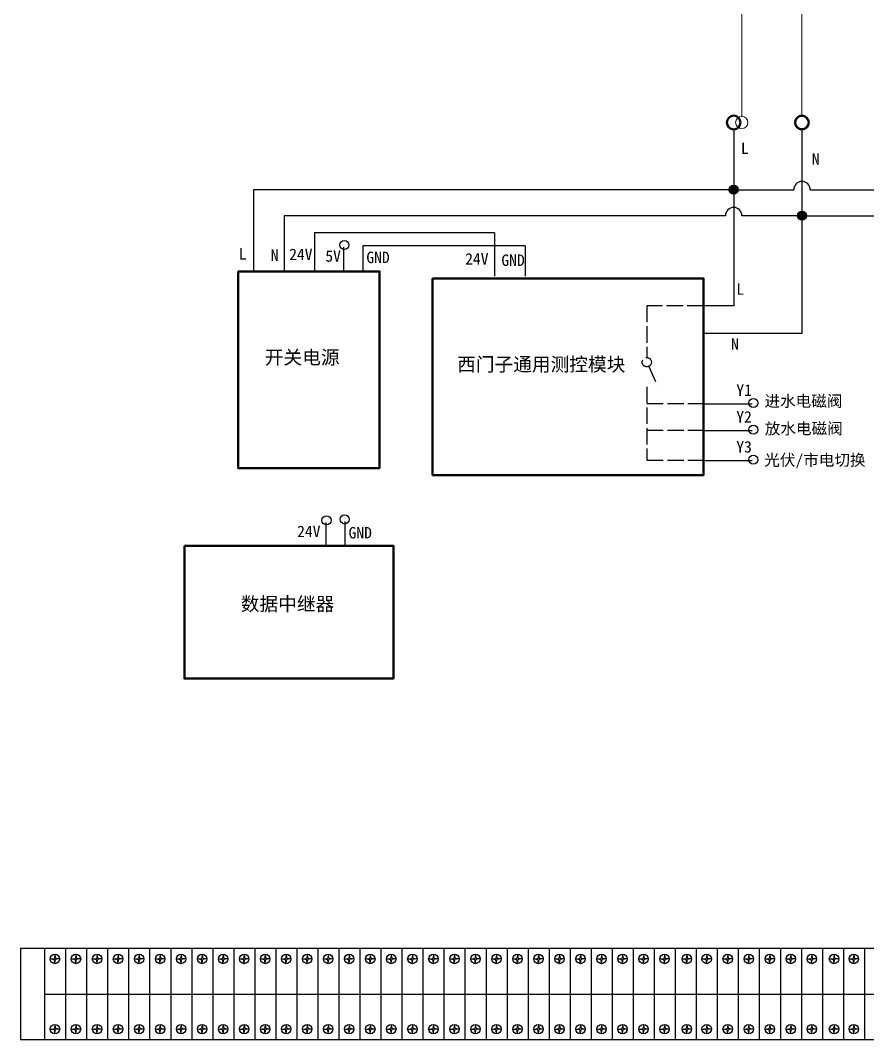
# Model space of a CAD drawing. Header units: millimetres. Extents: x -12 to 14427, y -3355744248 to 6060.
# Drawn here: x 5094.9 to 5280.3, y 2236.6 to 2459.5 of the extents above; entities that cross this region are included whole.
import ezdxf

# ---------------------------------------------------------------- set-up
doc = ezdxf.new("R2010")
doc.units = ezdxf.units.MM
doc.linetypes.add('ACAD_ISO02W100', pattern=[15, 12, -3])
doc.layers.add('图框_外框线', color=7, linetype='Continuous')
doc.layers.add('总内框线', color=7, linetype='Continuous', lineweight=50)
doc.layers.add('虚线层', color=4, linetype='ACAD_ISO02W100', lineweight=25)
doc.styles.add('宋体', font='')
doc.styles.get('宋体').set_extended_font_data('SimSun')

msp = doc.modelspace()

# ---------------------------------------------------------------- hatches: boundary and pattern name
at = {"layer": '总内框线', "lineweight": -3}
for points in [[(5250.01, 2422.49, 1), (5252.02, 2422.49, 1)], [(5266.96, 2416.8, 1), (5264.96, 2416.8, 1)]]:
    msp.add_hatch(color=256, dxfattribs=at).paths.add_polyline_path(points)

# ---------------------------------------------------------------- linework, layer by layer
at = {"color": 7, "lineweight": 20}
for p, q in [((5252.78, 2438.53), (5252.78, 2622.63)), ((5265.96, 2526.94), (5265.96, 2438.53))]:
    msp.add_line(p, q, dxfattribs=at)
for p, q in [((5353.49, 2256.56), (5094.94, 2256.56)), ((5094.94, 2256.56), (5094.94, 2236.62)), ((5100.23, 2256.56), (5100.23, 2236.62)), ((5104.83, 2256.56), (5104.83, 2236.62)), ((5109.43, 2256.56), (5109.43, 2236.62)), ((5114.03, 2256.56), (5114.03, 2236.62)), ((5118.63, 2256.56), (5118.63, 2236.62)), ((5123.23, 2256.56), (5123.23, 2236.62)), ((5127.83, 2256.56), (5127.83, 2236.62)), ((5132.43, 2256.56), (5132.43, 2236.62)), ((5137.03, 2256.56), (5137.03, 2236.62)), ((5141.63, 2256.56), (5141.63, 2236.62)), ((5146.23, 2256.56), (5146.23, 2236.62)), ((5150.83, 2256.56), (5150.83, 2236.62)), ((5155.43, 2256.56), (5155.43, 2236.62)), ((5160.03, 2256.56), (5160.03, 2236.62)), ((5164.63, 2256.56), (5164.63, 2236.62)), ((5169.23, 2256.56), (5169.23, 2236.62)), ((5173.83, 2256.56), (5173.83, 2236.62)), ((5178.43, 2256.56), (5178.43, 2236.62)), ((5183.03, 2256.56), (5183.03, 2236.62)), ((5187.63, 2256.56), (5187.63, 2236.62)), ((5192.23, 2256.56), (5192.23, 2236.62)), ((5196.83, 2256.56), (5196.83, 2236.62)), ((5201.43, 2256.56), (5201.43, 2236.62)), ((5206.03, 2256.56), (5206.03, 2236.62)), ((5210.63, 2256.56), (5210.63, 2236.62)), ((5215.23, 2256.56), (5215.23, 2236.62)), ((5219.83, 2256.56), (5219.83, 2236.62)), ((5224.43, 2256.56), (5224.43, 2236.62)), ((5229.03, 2256.56), (5229.03, 2236.62)), ((5233.63, 2256.56), (5233.63, 2236.62)), ((5238.23, 2256.56), (5238.23, 2236.62)), ((5242.83, 2256.56), (5242.83, 2236.62)), ((5247.43, 2256.56), (5247.43, 2236.62)), ((5252.03, 2256.56), (5252.03, 2236.62)), ((5256.63, 2256.56), (5256.63, 2236.62)), ((5261.23, 2256.56), (5261.23, 2236.62)), ((5261.23, 2256.56), (5261.23, 2236.62)), ((5261.23, 2256.56), (5261.23, 2236.62)), ((5265.83, 2256.56), (5265.83, 2236.62)), ((5265.83, 2256.56), (5265.83, 2236.62)), ((5270.43, 2256.56), (5270.43, 2236.62)), ((5275.03, 2256.56), (5275.03, 2236.62)), ((5275.03, 2256.56), (5275.03, 2236.62)), ((5279.63, 2256.56), (5279.63, 2236.62)), ((5279.63, 2256.56), (5279.63, 2236.62)), ((5101.62, 2254.26), (5102.39, 2254.37)), ((5101.62, 2254.26), (5102.39, 2254.14)), ((5102.51, 2255.14), (5102.39, 2254.37)), ((5102.51, 2253.37), (5102.39, 2254.14)), ((5102.51, 2255.14), (5102.63, 2254.37)), ((5102.51, 2253.37), (5102.63, 2254.14)), ((5103.4, 2254.26), (5102.63, 2254.37)), ((5103.4, 2254.26), (5102.63, 2254.14)), ((5106.22, 2254.26), (5106.99, 2254.37)), ((5106.22, 2254.26), (5106.99, 2254.14)), ((5107.11, 2255.14), (5106.99, 2254.37)), ((5107.11, 2253.37), (5106.99, 2254.14)), ((5107.11, 2255.14), (5107.23, 2254.37)), ((5107.11, 2253.37), (5107.23, 2254.14)), ((5108, 2254.26), (5107.23, 2254.37)), ((5108, 2254.26), (5107.23, 2254.14)), ((5110.82, 2254.26), (5111.59, 2254.37)), ((5110.82, 2254.26), (5111.59, 2254.14)), ((5111.71, 2255.14), (5111.59, 2254.37)), ((5111.71, 2253.37), (5111.59, 2254.14)), ((5111.71, 2255.14), (5111.83, 2254.37)), ((5111.71, 2253.37), (5111.83, 2254.14)), ((5112.6, 2254.26), (5111.83, 2254.37)), ((5112.6, 2254.26), (5111.83, 2254.14)), ((5115.42, 2254.26), (5116.19, 2254.37)), ((5115.42, 2254.26), (5116.19, 2254.14)), ((5116.31, 2255.14), (5116.19, 2254.37)), ((5116.31, 2253.37), (5116.19, 2254.14)), ((5116.31, 2255.14), (5116.43, 2254.37)), ((5116.31, 2253.37), (5116.43, 2254.14)), ((5117.2, 2254.26), (5116.43, 2254.37)), ((5117.2, 2254.26), (5116.43, 2254.14)), ((5120.02, 2254.26), (5120.79, 2254.37)), ((5120.02, 2254.26), (5120.79, 2254.14)), ((5120.91, 2255.14), (5120.79, 2254.37)), ((5120.91, 2253.37), (5120.79, 2254.14)), ((5120.91, 2255.14), (5121.03, 2254.37)), ((5120.91, 2253.37), (5121.03, 2254.14)), ((5121.8, 2254.26), (5121.03, 2254.37)), ((5121.8, 2254.26), (5121.03, 2254.14)), ((5124.62, 2254.26), (5125.39, 2254.37)), ((5124.62, 2254.26), (5125.39, 2254.14)), ((5125.51, 2255.14), (5125.39, 2254.37)), ((5125.51, 2253.37), (5125.39, 2254.14)), ((5125.51, 2255.14), (5125.63, 2254.37)), ((5125.51, 2253.37), (5125.63, 2254.14)), ((5126.4, 2254.26), (5125.63, 2254.37)), ((5126.4, 2254.26), (5125.63, 2254.14)), ((5129.22, 2254.26), (5129.99, 2254.37)), ((5129.22, 2254.26), (5129.99, 2254.14)), ((5130.11, 2255.14), (5129.99, 2254.37)), ((5130.11, 2253.37), (5129.99, 2254.14)), ((5130.11, 2255.14), (5130.23, 2254.37)), ((5130.11, 2253.37), (5130.23, 2254.14)), ((5131, 2254.26), (5130.23, 2254.37)), ((5131, 2254.26), (5130.23, 2254.14)), ((5133.82, 2254.26), (5134.59, 2254.37)), ((5133.82, 2254.26), (5134.59, 2254.14)), ((5134.71, 2255.14), (5134.59, 2254.37)), ((5134.71, 2253.37), (5134.59, 2254.14)), ((5134.71, 2255.14), (5134.83, 2254.37)), ((5134.71, 2253.37), (5134.83, 2254.14)), ((5135.6, 2254.26), (5134.83, 2254.37)), ((5135.6, 2254.26), (5134.83, 2254.14)), ((5138.42, 2254.26), (5139.19, 2254.37)), ((5138.42, 2254.26), (5139.19, 2254.14)), ((5139.31, 2255.14), (5139.19, 2254.37)), ((5139.31, 2253.37), (5139.19, 2254.14)), ((5139.31, 2255.14), (5139.43, 2254.37)), ((5139.31, 2253.37), (5139.43, 2254.14)), ((5140.2, 2254.26), (5139.43, 2254.37)), ((5140.2, 2254.26), (5139.43, 2254.14)), ((5143.02, 2254.26), (5143.79, 2254.37)), ((5143.02, 2254.26), (5143.79, 2254.14)), ((5143.91, 2255.14), (5143.79, 2254.37)), ((5143.91, 2253.37), (5143.79, 2254.14)), ((5143.91, 2255.14), (5144.03, 2254.37)), ((5143.91, 2253.37), (5144.03, 2254.14)), ((5144.8, 2254.26), (5144.03, 2254.37)), ((5144.8, 2254.26), (5144.03, 2254.14)), ((5147.62, 2254.26), (5148.39, 2254.37)), ((5147.62, 2254.26), (5148.39, 2254.14)), ((5148.51, 2255.14), (5148.39, 2254.37)), ((5148.51, 2253.37), (5148.39, 2254.14)), ((5148.51, 2255.14), (5148.63, 2254.37)), ((5148.51, 2253.37), (5148.63, 2254.14)), ((5149.4, 2254.26), (5148.63, 2254.37)), ((5149.4, 2254.26), (5148.63, 2254.14)), ((5152.22, 2254.26), (5152.99, 2254.37)), ((5152.22, 2254.26), (5152.99, 2254.14)), ((5153.11, 2255.14), (5152.99, 2254.37)), ((5153.11, 2253.37), (5152.99, 2254.14)), ((5153.11, 2255.14), (5153.23, 2254.37)), ((5153.11, 2253.37), (5153.23, 2254.14)), ((5154, 2254.26), (5153.23, 2254.37)), ((5154, 2254.26), (5153.23, 2254.14)), ((5156.82, 2254.26), (5157.59, 2254.37)), ((5156.82, 2254.26), (5157.59, 2254.14)), ((5157.71, 2255.14), (5157.59, 2254.37)), ((5157.71, 2253.37), (5157.59, 2254.14)), ((5157.71, 2255.14), (5157.83, 2254.37)), ((5157.71, 2253.37), (5157.83, 2254.14)), ((5158.6, 2254.26), (5157.83, 2254.37)), ((5158.6, 2254.26), (5157.83, 2254.14)), ((5161.42, 2254.26), (5162.19, 2254.37)), ((5161.42, 2254.26), (5162.19, 2254.14)), ((5162.31, 2255.14), (5162.19, 2254.37)), ((5162.31, 2253.37), (5162.19, 2254.14)), ((5162.31, 2255.14), (5162.43, 2254.37)), ((5162.31, 2253.37), (5162.43, 2254.14)), ((5163.2, 2254.26), (5162.43, 2254.37)), ((5163.2, 2254.26), (5162.43, 2254.14)), ((5166.02, 2254.26), (5166.79, 2254.37)), ((5166.02, 2254.26), (5166.79, 2254.14)), ((5166.91, 2255.14), (5166.79, 2254.37)), ((5166.91, 2253.37), (5166.79, 2254.14)), ((5166.91, 2255.14), (5167.03, 2254.37)), ((5166.91, 2253.37), (5167.03, 2254.14)), ((5167.8, 2254.26), (5167.03, 2254.37)), ((5167.8, 2254.26), (5167.03, 2254.14)), ((5170.62, 2254.26), (5171.39, 2254.37)), ((5170.62, 2254.26), (5171.39, 2254.14)), ((5171.51, 2255.14), (5171.39, 2254.37)), ((5171.51, 2253.37), (5171.39, 2254.14)), ((5171.51, 2255.14), (5171.63, 2254.37)), ((5171.51, 2253.37), (5171.63, 2254.14)), ((5172.4, 2254.26), (5171.63, 2254.37)), ((5172.4, 2254.26), (5171.63, 2254.14)), ((5175.22, 2254.26), (5175.99, 2254.37)), ((5175.22, 2254.26), (5175.99, 2254.14)), ((5176.11, 2255.14), (5175.99, 2254.37)), ((5176.11, 2253.37), (5175.99, 2254.14)), ((5176.11, 2255.14), (5176.23, 2254.37)), ((5176.11, 2253.37), (5176.23, 2254.14)), ((5177, 2254.26), (5176.23, 2254.37)), ((5177, 2254.26), (5176.23, 2254.14)), ((5179.82, 2254.26), (5180.59, 2254.37)), ((5179.82, 2254.26), (5180.59, 2254.14)), ((5180.71, 2255.14), (5180.59, 2254.37)), ((5180.71, 2253.37), (5180.59, 2254.14)), ((5180.71, 2255.14), (5180.83, 2254.37)), ((5180.71, 2253.37), (5180.83, 2254.14)), ((5181.6, 2254.26), (5180.83, 2254.37)), ((5181.6, 2254.26), (5180.83, 2254.14)), ((5184.42, 2254.26), (5185.19, 2254.37)), ((5184.42, 2254.26), (5185.19, 2254.14)), ((5185.31, 2255.14), (5185.19, 2254.37)), ((5185.31, 2253.37), (5185.19, 2254.14)), ((5185.31, 2255.14), (5185.43, 2254.37)), ((5185.31, 2253.37), (5185.43, 2254.14)), ((5186.2, 2254.26), (5185.43, 2254.37)), ((5186.2, 2254.26), (5185.43, 2254.14)), ((5189.02, 2254.26), (5189.79, 2254.37)), ((5189.02, 2254.26), (5189.79, 2254.14)), ((5189.91, 2255.14), (5189.79, 2254.37)), ((5189.91, 2253.37), (5189.79, 2254.14)), ((5189.91, 2255.14), (5190.03, 2254.37)), ((5189.91, 2253.37), (5190.03, 2254.14)), ((5190.8, 2254.26), (5190.03, 2254.37)), ((5190.8, 2254.26), (5190.03, 2254.14)), ((5193.62, 2254.26), (5194.39, 2254.37)), ((5193.62, 2254.26), (5194.39, 2254.14)), ((5194.51, 2255.14), (5194.39, 2254.37)), ((5194.51, 2253.37), (5194.39, 2254.14)), ((5194.51, 2255.14), (5194.63, 2254.37)), ((5194.51, 2253.37), (5194.63, 2254.14)), ((5195.4, 2254.26), (5194.63, 2254.37)), ((5195.4, 2254.26), (5194.63, 2254.14)), ((5198.22, 2254.26), (5198.99, 2254.37)), ((5198.22, 2254.26), (5198.99, 2254.14)), ((5199.11, 2255.14), (5198.99, 2254.37)), ((5199.11, 2253.37), (5198.99, 2254.14)), ((5199.11, 2255.14), (5199.23, 2254.37)), ((5199.11, 2253.37), (5199.23, 2254.14)), ((5200, 2254.26), (5199.23, 2254.37)), ((5200, 2254.26), (5199.23, 2254.14)), ((5202.82, 2254.26), (5203.59, 2254.37)), ((5202.82, 2254.26), (5203.59, 2254.14)), ((5203.71, 2255.14), (5203.59, 2254.37)), ((5203.71, 2253.37), (5203.59, 2254.14)), ((5203.71, 2255.14), (5203.83, 2254.37)), ((5203.71, 2253.37), (5203.83, 2254.14)), ((5204.6, 2254.26), (5203.83, 2254.37)), ((5204.6, 2254.26), (5203.83, 2254.14)), ((5207.42, 2254.26), (5208.19, 2254.37)), ((5207.42, 2254.26), (5208.19, 2254.14)), ((5208.31, 2255.14), (5208.19, 2254.37)), ((5208.31, 2253.37), (5208.19, 2254.14)), ((5208.31, 2255.14), (5208.43, 2254.37)), ((5208.31, 2253.37), (5208.43, 2254.14)), ((5209.2, 2254.26), (5208.43, 2254.37)), ((5209.2, 2254.26), (5208.43, 2254.14)), ((5212.02, 2254.26), (5212.79, 2254.37)), ((5212.02, 2254.26), (5212.79, 2254.14)), ((5212.91, 2255.14), (5212.79, 2254.37)), ((5212.91, 2253.37), (5212.79, 2254.14)), ((5212.91, 2255.14), (5213.03, 2254.37)), ((5212.91, 2253.37), (5213.03, 2254.14)), ((5213.8, 2254.26), (5213.03, 2254.37)), ((5213.8, 2254.26), (5213.03, 2254.14)), ((5216.62, 2254.26), (5217.39, 2254.37)), ((5216.62, 2254.26), (5217.39, 2254.14)), ((5217.51, 2255.14), (5217.39, 2254.37)), ((5217.51, 2253.37), (5217.39, 2254.14)), ((5217.51, 2255.14), (5217.63, 2254.37)), ((5217.51, 2253.37), (5217.63, 2254.14)), ((5218.4, 2254.26), (5217.63, 2254.37)), ((5218.4, 2254.26), (5217.63, 2254.14)), ((5221.22, 2254.26), (5221.99, 2254.37)), ((5221.22, 2254.26), (5221.99, 2254.14)), ((5222.11, 2255.14), (5221.99, 2254.37)), ((5222.11, 2253.37), (5221.99, 2254.14)), ((5222.11, 2255.14), (5222.23, 2254.37)), ((5222.11, 2253.37), (5222.23, 2254.14)), ((5223, 2254.26), (5222.23, 2254.37)), ((5223, 2254.26), (5222.23, 2254.14)), ((5225.82, 2254.26), (5226.59, 2254.37)), ((5225.82, 2254.26), (5226.59, 2254.14)), ((5226.71, 2255.14), (5226.59, 2254.37)), ((5226.71, 2253.37), (5226.59, 2254.14)), ((5226.71, 2255.14), (5226.83, 2254.37)), ((5226.71, 2253.37), (5226.83, 2254.14)), ((5227.6, 2254.26), (5226.83, 2254.37)), ((5227.6, 2254.26), (5226.83, 2254.14)), ((5230.42, 2254.26), (5231.19, 2254.37)), ((5230.42, 2254.26), (5231.19, 2254.14)), ((5231.31, 2255.14), (5231.19, 2254.37)), ((5231.31, 2253.37), (5231.19, 2254.14)), ((5231.31, 2255.14), (5231.43, 2254.37)), ((5231.31, 2253.37), (5231.43, 2254.14)), ((5232.2, 2254.26), (5231.43, 2254.37)), ((5232.2, 2254.26), (5231.43, 2254.14)), ((5235.02, 2254.26), (5235.79, 2254.37)), ((5235.02, 2254.26), (5235.79, 2254.14)), ((5235.91, 2255.14), (5235.79, 2254.37)), ((5235.91, 2253.37), (5235.79, 2254.14)), ((5235.91, 2255.14), (5236.03, 2254.37)), ((5235.91, 2253.37), (5236.03, 2254.14)), ((5236.8, 2254.26), (5236.03, 2254.37)), ((5236.8, 2254.26), (5236.03, 2254.14)), ((5239.89, 2254.26), (5240.66, 2254.37)), ((5239.89, 2254.26), (5240.66, 2254.14)), ((5240.78, 2255.14), (5240.66, 2254.37)), ((5240.78, 2253.37), (5240.66, 2254.14)), ((5240.78, 2255.14), (5240.89, 2254.37)), ((5240.78, 2253.37), (5240.89, 2254.14)), ((5241.66, 2254.26), (5240.89, 2254.37)), ((5241.66, 2254.26), (5240.89, 2254.14)), ((5244.22, 2254.26), (5244.99, 2254.37)), ((5244.22, 2254.26), (5244.99, 2254.14)), ((5245.11, 2255.14), (5244.99, 2254.37)), ((5245.11, 2253.37), (5244.99, 2254.14)), ((5245.11, 2255.14), (5245.23, 2254.37)), ((5245.11, 2253.37), (5245.23, 2254.14)), ((5246, 2254.26), (5245.23, 2254.37)), ((5246, 2254.26), (5245.23, 2254.14)), ((5248.82, 2254.26), (5249.59, 2254.37)), ((5248.82, 2254.26), (5249.59, 2254.14)), ((5249.71, 2255.14), (5249.59, 2254.37)), ((5249.71, 2253.37), (5249.59, 2254.14)), ((5249.71, 2255.14), (5249.83, 2254.37)), ((5249.71, 2253.37), (5249.83, 2254.14)), ((5250.6, 2254.26), (5249.83, 2254.37)), ((5250.6, 2254.26), (5249.83, 2254.14)), ((5253.42, 2254.26), (5254.19, 2254.37)), ((5253.42, 2254.26), (5254.19, 2254.14)), ((5254.31, 2255.14), (5254.19, 2254.37)), ((5254.31, 2253.37), (5254.19, 2254.14)), ((5254.31, 2255.14), (5254.43, 2254.37)), ((5254.31, 2253.37), (5254.43, 2254.14)), ((5255.2, 2254.26), (5254.43, 2254.37)), ((5255.2, 2254.26), (5254.43, 2254.14)), ((5258.02, 2254.26), (5258.79, 2254.37)), ((5258.02, 2254.26), (5258.79, 2254.14)), ((5258.91, 2255.14), (5258.79, 2254.37)), ((5258.91, 2253.37), (5258.79, 2254.14)), ((5258.91, 2255.14), (5259.03, 2254.37)), ((5258.91, 2253.37), (5259.03, 2254.14)), ((5259.8, 2254.26), (5259.03, 2254.37)), ((5259.8, 2254.26), (5259.03, 2254.14)), ((5262.62, 2254.26), (5263.39, 2254.37)), ((5262.62, 2254.26), (5263.39, 2254.14)), ((5263.51, 2255.14), (5263.39, 2254.37)), ((5263.51, 2253.37), (5263.39, 2254.14)), ((5263.51, 2255.14), (5263.63, 2254.37)), ((5263.51, 2253.37), (5263.63, 2254.14)), ((5264.4, 2254.26), (5263.63, 2254.37)), ((5264.4, 2254.26), (5263.63, 2254.14)), ((5267.22, 2254.26), (5267.99, 2254.37)), ((5267.22, 2254.26), (5267.99, 2254.14)), ((5268.11, 2255.14), (5267.99, 2254.37)), ((5268.11, 2253.37), (5267.99, 2254.14)), ((5268.11, 2255.14), (5268.23, 2254.37)), ((5268.11, 2253.37), (5268.23, 2254.14)), ((5269, 2254.26), (5268.23, 2254.37)), ((5269, 2254.26), (5268.23, 2254.14)), ((5272.09, 2254.26), (5272.86, 2254.37)), ((5272.09, 2254.26), (5272.86, 2254.14)), ((5272.98, 2255.14), (5272.86, 2254.37)), ((5272.98, 2253.37), (5272.86, 2254.14)), ((5272.98, 2255.14), (5273.09, 2254.37)), ((5272.98, 2253.37), (5273.09, 2254.14)), ((5273.86, 2254.26), (5273.09, 2254.37)), ((5273.86, 2254.26), (5273.09, 2254.14)), ((5276.42, 2254.26), (5277.19, 2254.37)), ((5276.42, 2254.26), (5277.19, 2254.14)), ((5277.31, 2255.14), (5277.19, 2254.37)), ((5277.31, 2253.37), (5277.19, 2254.14)), ((5277.31, 2255.14), (5277.43, 2254.37)), ((5277.31, 2253.37), (5277.43, 2254.14)), ((5278.2, 2254.26), (5277.43, 2254.37)), ((5278.2, 2254.26), (5277.43, 2254.14)), ((5100.23, 2246.59), (5353.49, 2246.59)), ((5101.62, 2238.93), (5102.39, 2239.04)), ((5101.62, 2238.93), (5102.39, 2238.81)), ((5102.51, 2239.81), (5102.39, 2239.04)), ((5102.51, 2238.04), (5102.39, 2238.81)), ((5102.51, 2239.81), (5102.63, 2239.04)), ((5102.51, 2238.04), (5102.63, 2238.81)), ((5103.4, 2238.93), (5102.63, 2239.04)), ((5103.4, 2238.93), (5102.63, 2238.81)), ((5106.22, 2238.93), (5106.99, 2239.04)), ((5106.22, 2238.93), (5106.99, 2238.81)), ((5107.11, 2239.81), (5106.99, 2239.04)), ((5107.11, 2238.04), (5106.99, 2238.81)), ((5107.11, 2239.81), (5107.23, 2239.04)), ((5107.11, 2238.04), (5107.23, 2238.81)), ((5108, 2238.93), (5107.23, 2239.04)), ((5108, 2238.93), (5107.23, 2238.81)), ((5110.82, 2238.93), (5111.59, 2239.04)), ((5110.82, 2238.93), (5111.59, 2238.81)), ((5111.71, 2239.81), (5111.59, 2239.04)), ((5111.71, 2238.04), (5111.59, 2238.81)), ((5111.71, 2239.81), (5111.83, 2239.04)), ((5111.71, 2238.04), (5111.83, 2238.81)), ((5112.6, 2238.93), (5111.83, 2239.04)), ((5112.6, 2238.93), (5111.83, 2238.81)), ((5115.42, 2238.93), (5116.19, 2239.04)), ((5115.42, 2238.93), (5116.19, 2238.81)), ((5116.31, 2239.81), (5116.19, 2239.04)), ((5116.31, 2238.04), (5116.19, 2238.81)), ((5116.31, 2239.81), (5116.43, 2239.04)), ((5116.31, 2238.04), (5116.43, 2238.81)), ((5117.2, 2238.93), (5116.43, 2239.04)), ((5117.2, 2238.93), (5116.43, 2238.81)), ((5120.02, 2238.93), (5120.79, 2239.04)), ((5120.02, 2238.93), (5120.79, 2238.81)), ((5120.91, 2239.81), (5120.79, 2239.04)), ((5120.91, 2238.04), (5120.79, 2238.81)), ((5120.91, 2239.81), (5121.03, 2239.04)), ((5120.91, 2238.04), (5121.03, 2238.81)), ((5121.8, 2238.93), (5121.03, 2239.04)), ((5121.8, 2238.93), (5121.03, 2238.81)), ((5124.62, 2238.93), (5125.39, 2239.04)), ((5124.62, 2238.93), (5125.39, 2238.81)), ((5125.51, 2239.81), (5125.39, 2239.04)), ((5125.51, 2238.04), (5125.39, 2238.81)), ((5125.51, 2239.81), (5125.63, 2239.04)), ((5125.51, 2238.04), (5125.63, 2238.81)), ((5126.4, 2238.93), (5125.63, 2239.04)), ((5126.4, 2238.93), (5125.63, 2238.81)), ((5129.22, 2238.93), (5129.99, 2239.04)), ((5129.22, 2238.93), (5129.99, 2238.81)), ((5130.11, 2239.81), (5129.99, 2239.04)), ((5130.11, 2238.04), (5129.99, 2238.81)), ((5130.11, 2239.81), (5130.23, 2239.04)), ((5130.11, 2238.04), (5130.23, 2238.81)), ((5131, 2238.93), (5130.23, 2239.04)), ((5131, 2238.93), (5130.23, 2238.81)), ((5133.82, 2238.93), (5134.59, 2239.04)), ((5133.82, 2238.93), (5134.59, 2238.81)), ((5134.71, 2239.81), (5134.59, 2239.04)), ((5134.71, 2238.04), (5134.59, 2238.81)), ((5134.71, 2239.81), (5134.83, 2239.04)), ((5134.71, 2238.04), (5134.83, 2238.81)), ((5135.6, 2238.93), (5134.83, 2239.04)), ((5135.6, 2238.93), (5134.83, 2238.81)), ((5138.42, 2238.93), (5139.19, 2239.04)), ((5138.42, 2238.93), (5139.19, 2238.81)), ((5139.31, 2239.81), (5139.19, 2239.04)), ((5139.31, 2238.04), (5139.19, 2238.81)), ((5139.31, 2239.81), (5139.43, 2239.04)), ((5139.31, 2238.04), (5139.43, 2238.81)), ((5140.2, 2238.93), (5139.43, 2239.04)), ((5140.2, 2238.93), (5139.43, 2238.81)), ((5143.02, 2238.93), (5143.79, 2239.04)), ((5143.02, 2238.93), (5143.79, 2238.81)), ((5143.91, 2239.81), (5143.79, 2239.04)), ((5143.91, 2238.04), (5143.79, 2238.81)), ((5143.91, 2239.81), (5144.03, 2239.04)), ((5143.91, 2238.04), (5144.03, 2238.81)), ((5144.8, 2238.93), (5144.03, 2239.04)), ((5144.8, 2238.93), (5144.03, 2238.81)), ((5147.62, 2238.93), (5148.39, 2239.04)), ((5147.62, 2238.93), (5148.39, 2238.81)), ((5148.51, 2239.81), (5148.39, 2239.04)), ((5148.51, 2238.04), (5148.39, 2238.81)), ((5148.51, 2239.81), (5148.63, 2239.04)), ((5148.51, 2238.04), (5148.63, 2238.81)), ((5149.4, 2238.93), (5148.63, 2239.04)), ((5149.4, 2238.93), (5148.63, 2238.81)), ((5152.22, 2238.93), (5152.99, 2239.04)), ((5152.22, 2238.93), (5152.99, 2238.81)), ((5153.11, 2239.81), (5152.99, 2239.04)), ((5153.11, 2238.04), (5152.99, 2238.81)), ((5153.11, 2239.81), (5153.23, 2239.04)), ((5153.11, 2238.04), (5153.23, 2238.81)), ((5154, 2238.93), (5153.23, 2239.04)), ((5154, 2238.93), (5153.23, 2238.81)), ((5156.82, 2238.93), (5157.59, 2239.04)), ((5156.82, 2238.93), (5157.59, 2238.81)), ((5157.71, 2239.81), (5157.59, 2239.04)), ((5157.71, 2238.04), (5157.59, 2238.81)), ((5157.71, 2239.81), (5157.83, 2239.04)), ((5157.71, 2238.04), (5157.83, 2238.81)), ((5158.6, 2238.93), (5157.83, 2239.04)), ((5158.6, 2238.93), (5157.83, 2238.81)), ((5161.42, 2238.93), (5162.19, 2239.04)), ((5161.42, 2238.93), (5162.19, 2238.81)), ((5162.31, 2239.81), (5162.19, 2239.04)), ((5162.31, 2238.04), (5162.19, 2238.81)), ((5162.31, 2239.81), (5162.43, 2239.04)), ((5162.31, 2238.04), (5162.43, 2238.81)), ((5163.2, 2238.93), (5162.43, 2239.04)), ((5163.2, 2238.93), (5162.43, 2238.81)), ((5166.02, 2238.93), (5166.79, 2239.04)), ((5166.02, 2238.93), (5166.79, 2238.81)), ((5166.91, 2239.81), (5166.79, 2239.04)), ((5166.91, 2238.04), (5166.79, 2238.81)), ((5166.91, 2239.81), (5167.03, 2239.04)), ((5166.91, 2238.04), (5167.03, 2238.81)), ((5167.8, 2238.93), (5167.03, 2239.04)), ((5167.8, 2238.93), (5167.03, 2238.81)), ((5170.62, 2238.93), (5171.39, 2239.04)), ((5170.62, 2238.93), (5171.39, 2238.81)), ((5171.51, 2239.81), (5171.39, 2239.04)), ((5171.51, 2238.04), (5171.39, 2238.81)), ((5171.51, 2239.81), (5171.63, 2239.04)), ((5171.51, 2238.04), (5171.63, 2238.81)), ((5172.4, 2238.93), (5171.63, 2239.04)), ((5172.4, 2238.93), (5171.63, 2238.81)), ((5175.22, 2238.93), (5175.99, 2239.04)), ((5175.22, 2238.93), (5175.99, 2238.81)), ((5176.11, 2239.81), (5175.99, 2239.04)), ((5176.11, 2238.04), (5175.99, 2238.81)), ((5176.11, 2239.81), (5176.23, 2239.04)), ((5176.11, 2238.04), (5176.23, 2238.81)), ((5177, 2238.93), (5176.23, 2239.04)), ((5177, 2238.93), (5176.23, 2238.81)), ((5179.82, 2238.93), (5180.59, 2239.04)), ((5179.82, 2238.93), (5180.59, 2238.81)), ((5180.71, 2239.81), (5180.59, 2239.04)), ((5180.71, 2238.04), (5180.59, 2238.81)), ((5180.71, 2239.81), (5180.83, 2239.04)), ((5180.71, 2238.04), (5180.83, 2238.81)), ((5181.6, 2238.93), (5180.83, 2239.04)), ((5181.6, 2238.93), (5180.83, 2238.81)), ((5184.42, 2238.93), (5185.19, 2239.04)), ((5184.42, 2238.93), (5185.19, 2238.81)), ((5185.31, 2239.81), (5185.19, 2239.04)), ((5185.31, 2238.04), (5185.19, 2238.81)), ((5185.31, 2239.81), (5185.43, 2239.04)), ((5185.31, 2238.04), (5185.43, 2238.81)), ((5186.2, 2238.93), (5185.43, 2239.04)), ((5186.2, 2238.93), (5185.43, 2238.81)), ((5189.02, 2238.93), (5189.79, 2239.04)), ((5189.02, 2238.93), (5189.79, 2238.81)), ((5189.91, 2239.81), (5189.79, 2239.04)), ((5189.91, 2238.04), (5189.79, 2238.81)), ((5189.91, 2239.81), (5190.03, 2239.04)), ((5189.91, 2238.04), (5190.03, 2238.81)), ((5190.8, 2238.93), (5190.03, 2239.04)), ((5190.8, 2238.93), (5190.03, 2238.81)), ((5193.62, 2238.93), (5194.39, 2239.04)), ((5193.62, 2238.93), (5194.39, 2238.81)), ((5194.51, 2239.81), (5194.39, 2239.04)), ((5194.51, 2238.04), (5194.39, 2238.81)), ((5194.51, 2239.81), (5194.63, 2239.04)), ((5194.51, 2238.04), (5194.63, 2238.81)), ((5195.4, 2238.93), (5194.63, 2239.04)), ((5195.4, 2238.93), (5194.63, 2238.81)), ((5198.22, 2238.93), (5198.99, 2239.04)), ((5198.22, 2238.93), (5198.99, 2238.81)), ((5199.11, 2239.81), (5198.99, 2239.04)), ((5199.11, 2238.04), (5198.99, 2238.81)), ((5199.11, 2239.81), (5199.23, 2239.04)), ((5199.11, 2238.04), (5199.23, 2238.81)), ((5200, 2238.93), (5199.23, 2239.04)), ((5200, 2238.93), (5199.23, 2238.81)), ((5202.82, 2238.93), (5203.59, 2239.04)), ((5202.82, 2238.93), (5203.59, 2238.81)), ((5203.71, 2239.81), (5203.59, 2239.04)), ((5203.71, 2238.04), (5203.59, 2238.81)), ((5203.71, 2239.81), (5203.83, 2239.04)), ((5203.71, 2238.04), (5203.83, 2238.81)), ((5204.6, 2238.93), (5203.83, 2239.04)), ((5204.6, 2238.93), (5203.83, 2238.81)), ((5207.42, 2238.93), (5208.19, 2239.04)), ((5207.42, 2238.93), (5208.19, 2238.81)), ((5208.31, 2239.81), (5208.19, 2239.04)), ((5208.31, 2238.04), (5208.19, 2238.81)), ((5208.31, 2239.81), (5208.43, 2239.04)), ((5208.31, 2238.04), (5208.43, 2238.81)), ((5209.2, 2238.93), (5208.43, 2239.04)), ((5209.2, 2238.93), (5208.43, 2238.81)), ((5212.02, 2238.93), (5212.79, 2239.04)), ((5212.02, 2238.93), (5212.79, 2238.81)), ((5212.91, 2239.81), (5212.79, 2239.04)), ((5212.91, 2238.04), (5212.79, 2238.81)), ((5212.91, 2239.81), (5213.03, 2239.04)), ((5212.91, 2238.04), (5213.03, 2238.81)), ((5213.8, 2238.93), (5213.03, 2239.04)), ((5213.8, 2238.93), (5213.03, 2238.81)), ((5216.62, 2238.93), (5217.39, 2239.04)), ((5216.62, 2238.93), (5217.39, 2238.81)), ((5217.51, 2239.81), (5217.39, 2239.04)), ((5217.51, 2238.04), (5217.39, 2238.81)), ((5217.51, 2239.81), (5217.63, 2239.04)), ((5217.51, 2238.04), (5217.63, 2238.81)), ((5218.4, 2238.93), (5217.63, 2239.04)), ((5218.4, 2238.93), (5217.63, 2238.81)), ((5221.22, 2238.93), (5221.99, 2239.04)), ((5221.22, 2238.93), (5221.99, 2238.81)), ((5222.11, 2239.81), (5221.99, 2239.04)), ((5222.11, 2238.04), (5221.99, 2238.81)), ((5222.11, 2239.81), (5222.23, 2239.04)), ((5222.11, 2238.04), (5222.23, 2238.81)), ((5223, 2238.93), (5222.23, 2239.04)), ((5223, 2238.93), (5222.23, 2238.81)), ((5225.82, 2238.93), (5226.59, 2239.04)), ((5225.82, 2238.93), (5226.59, 2238.81)), ((5226.71, 2239.81), (5226.59, 2239.04)), ((5226.71, 2238.04), (5226.59, 2238.81)), ((5226.71, 2239.81), (5226.83, 2239.04)), ((5226.71, 2238.04), (5226.83, 2238.81)), ((5227.6, 2238.93), (5226.83, 2239.04)), ((5227.6, 2238.93), (5226.83, 2238.81)), ((5230.42, 2238.93), (5231.19, 2239.04)), ((5230.42, 2238.93), (5231.19, 2238.81)), ((5231.31, 2239.81), (5231.19, 2239.04)), ((5231.31, 2238.04), (5231.19, 2238.81)), ((5231.31, 2239.81), (5231.43, 2239.04)), ((5231.31, 2238.04), (5231.43, 2238.81)), ((5232.2, 2238.93), (5231.43, 2239.04)), ((5232.2, 2238.93), (5231.43, 2238.81)), ((5235.02, 2238.93), (5235.79, 2239.04)), ((5235.02, 2238.93), (5235.79, 2238.81)), ((5235.91, 2239.81), (5235.79, 2239.04)), ((5235.91, 2238.04), (5235.79, 2238.81)), ((5235.91, 2239.81), (5236.03, 2239.04)), ((5235.91, 2238.04), (5236.03, 2238.81)), ((5236.8, 2238.93), (5236.03, 2239.04)), ((5236.8, 2238.93), (5236.03, 2238.81)), ((5239.89, 2238.93), (5240.66, 2239.04)), ((5239.89, 2238.93), (5240.66, 2238.81)), ((5240.78, 2239.81), (5240.66, 2239.04)), ((5240.78, 2238.04), (5240.66, 2238.81)), ((5240.78, 2239.81), (5240.89, 2239.04)), ((5240.78, 2238.04), (5240.89, 2238.81)), ((5241.66, 2238.93), (5240.89, 2239.04)), ((5241.66, 2238.93), (5240.89, 2238.81)), ((5244.22, 2238.93), (5244.99, 2239.04)), ((5244.22, 2238.93), (5244.99, 2238.81)), ((5245.11, 2239.81), (5244.99, 2239.04)), ((5245.11, 2238.04), (5244.99, 2238.81)), ((5245.11, 2239.81), (5245.23, 2239.04)), ((5245.11, 2238.04), (5245.23, 2238.81)), ((5246, 2238.93), (5245.23, 2239.04)), ((5246, 2238.93), (5245.23, 2238.81)), ((5248.82, 2238.93), (5249.59, 2239.04)), ((5248.82, 2238.93), (5249.59, 2238.81)), ((5249.71, 2239.81), (5249.59, 2239.04)), ((5249.71, 2238.04), (5249.59, 2238.81)), ((5249.71, 2239.81), (5249.83, 2239.04)), ((5249.71, 2238.04), (5249.83, 2238.81)), ((5250.6, 2238.93), (5249.83, 2239.04)), ((5250.6, 2238.93), (5249.83, 2238.81)), ((5253.42, 2238.93), (5254.19, 2239.04)), ((5253.42, 2238.93), (5254.19, 2238.81)), ((5254.31, 2239.81), (5254.19, 2239.04)), ((5254.31, 2238.04), (5254.19, 2238.81)), ((5254.31, 2239.81), (5254.43, 2239.04)), ((5254.31, 2238.04), (5254.43, 2238.81)), ((5255.2, 2238.93), (5254.43, 2239.04)), ((5255.2, 2238.93), (5254.43, 2238.81)), ((5258.02, 2238.93), (5258.79, 2239.04)), ((5258.02, 2238.93), (5258.79, 2238.81)), ((5258.91, 2239.81), (5258.79, 2239.04)), ((5258.91, 2238.04), (5258.79, 2238.81)), ((5258.91, 2239.81), (5259.03, 2239.04)), ((5258.91, 2238.04), (5259.03, 2238.81)), ((5259.8, 2238.93), (5259.03, 2239.04)), ((5259.8, 2238.93), (5259.03, 2238.81)), ((5262.62, 2238.93), (5263.39, 2239.04)), ((5262.62, 2238.93), (5263.39, 2238.81)), ((5263.51, 2239.81), (5263.39, 2239.04)), ((5263.51, 2238.04), (5263.39, 2238.81)), ((5263.51, 2239.81), (5263.63, 2239.04)), ((5263.51, 2238.04), (5263.63, 2238.81)), ((5264.4, 2238.93), (5263.63, 2239.04)), ((5264.4, 2238.93), (5263.63, 2238.81)), ((5267.22, 2238.93), (5267.99, 2239.04)), ((5267.22, 2238.93), (5267.99, 2238.81)), ((5268.11, 2239.81), (5267.99, 2239.04)), ((5268.11, 2238.04), (5267.99, 2238.81)), ((5268.11, 2239.81), (5268.23, 2239.04)), ((5268.11, 2238.04), (5268.23, 2238.81)), ((5269, 2238.93), (5268.23, 2239.04)), ((5269, 2238.93), (5268.23, 2238.81)), ((5272.09, 2238.93), (5272.86, 2239.04)), ((5272.09, 2238.93), (5272.86, 2238.81)), ((5272.98, 2239.81), (5272.86, 2239.04)), ((5272.98, 2238.04), (5272.86, 2238.81)), ((5272.98, 2239.81), (5273.09, 2239.04)), ((5272.98, 2238.04), (5273.09, 2238.81)), ((5273.86, 2238.93), (5273.09, 2239.04)), ((5273.86, 2238.93), (5273.09, 2238.81)), ((5276.42, 2238.93), (5277.19, 2239.04)), ((5276.42, 2238.93), (5277.19, 2238.81)), ((5277.31, 2239.81), (5277.19, 2239.04)), ((5277.31, 2238.04), (5277.19, 2238.81)), ((5277.31, 2239.81), (5277.43, 2239.04)), ((5277.31, 2238.04), (5277.43, 2238.81)), ((5278.2, 2238.93), (5277.43, 2239.04)), ((5278.2, 2238.93), (5277.43, 2238.81)), ((5094.94, 2236.62), (5353.49, 2236.62))]:
    msp.add_line(p, q)
for centre in [(5252.78, 2437.18), (5265.96, 2437.18)]:
    msp.add_circle(centre, 1.34, dxfattribs=at)
for centre in [(5102.51, 2254.26), (5107.11, 2254.26), (5111.71, 2254.26), (5116.31, 2254.26), (5120.91, 2254.26), (5125.51, 2254.26), (5130.11, 2254.26), (5134.71, 2254.26), (5139.31, 2254.26), (5143.91, 2254.26), (5148.51, 2254.26), (5153.11, 2254.26), (5157.71, 2254.26), (5162.31, 2254.26), (5166.91, 2254.26), (5171.51, 2254.26), (5176.11, 2254.26), (5180.71, 2254.26), (5185.31, 2254.26), (5189.91, 2254.26), (5194.51, 2254.26), (5199.11, 2254.26), (5203.71, 2254.26), (5208.31, 2254.26), (5212.91, 2254.26), (5217.51, 2254.26), (5222.11, 2254.26), (5226.71, 2254.26), (5231.31, 2254.26), (5235.91, 2254.26), (5240.78, 2254.26), (5245.11, 2254.26), (5249.71, 2254.26), (5254.31, 2254.26), (5258.91, 2254.26), (5263.51, 2254.26), (5268.11, 2254.26), (5272.98, 2254.26), (5277.31, 2254.26), (5102.51, 2238.93), (5107.11, 2238.93), (5111.71, 2238.93), (5116.31, 2238.93), (5120.91, 2238.93), (5125.51, 2238.93), (5130.11, 2238.93), (5134.71, 2238.93), (5139.31, 2238.93), (5143.91, 2238.93), (5148.51, 2238.93), (5153.11, 2238.93), (5157.71, 2238.93), (5162.31, 2238.93), (5166.91, 2238.93), (5171.51, 2238.93), (5176.11, 2238.93), (5180.71, 2238.93), (5185.31, 2238.93), (5189.91, 2238.93), (5194.51, 2238.93), (5199.11, 2238.93), (5203.71, 2238.93), (5208.31, 2238.93), (5212.91, 2238.93), (5217.51, 2238.93), (5222.11, 2238.93), (5226.71, 2238.93), (5231.31, 2238.93), (5235.91, 2238.93), (5240.78, 2238.93), (5245.11, 2238.93), (5249.71, 2238.93), (5254.31, 2238.93), (5258.91, 2238.93), (5263.51, 2238.93), (5268.11, 2238.93), (5272.98, 2238.93), (5277.31, 2238.93)]:
    msp.add_circle(centre, 1.03)
at = {"layer": '图框_外框线'}
for p, q in [((5251.02, 2435.68), (5251.02, 2397.12)), ((5265.96, 2435.68), (5265.96, 2391.07)), ((5251.02, 2397.12), (5244.45, 2397.12))]:
    msp.add_line(p, q, dxfattribs=at)
for centre in [(5165.81, 2410.4), (5255.31, 2375.84), (5255.31, 2370.01), (5255.31, 2363.44), (5161.92, 2350.19), (5165.92, 2350.38)]:
    msp.add_circle(centre, 1, dxfattribs=at)
at = {"layer": '总内框线', "lineweight": -3}
for p, q in [((5251.02, 2422.49), (5145.94, 2422.49)), ((5145.94, 2422.49), (5145.94, 2404.65)), ((5251.02, 2422.49), (5264.15, 2422.49)), ((5267.77, 2422.49), (5456.42, 2422.49)), ((5249.2, 2416.8), (5152.68, 2416.8)), ((5152.68, 2416.8), (5152.68, 2404.65)), ((5265.96, 2416.8), (5252.83, 2416.8)), ((5265.96, 2416.8), (5293.59, 2416.8)), ((5198.66, 2413.02), (5159.29, 2413.02)), ((5159.29, 2413.02), (5159.29, 2404.61)), ((5198.66, 2413.02), (5198.66, 2403.55)), ((5165.72, 2404.83), (5165.72, 2409.95)), ((5205.41, 2410.18), (5169.86, 2410.18)), ((5169.86, 2410.18), (5169.86, 2404.61)), ((5205.41, 2410.18), (5205.41, 2403.55)), ((5265.96, 2391.07), (5244.45, 2391.07)), ((5244.74, 2375.67), (5255.07, 2375.67)), ((5244.74, 2369.84), (5255.07, 2369.84)), ((5244.74, 2363.27), (5255.07, 2363.27)), ((5161.83, 2344.62), (5161.83, 2349.74)), ((5165.97, 2349.96), (5165.97, 2344.4))]:
    msp.add_line(p, q, dxfattribs=at)
at = {"layer": '总内框线'}
for points in [[(5142.58, 2404.61), (5173.55, 2404.61), (5173.55, 2361.6), (5142.58, 2361.6)], [(5185.15, 2403.08), (5244.45, 2403.08), (5244.45, 2360.07), (5185.15, 2360.07)], [(5130.85, 2344.64), (5176.55, 2344.64), (5176.55, 2315.56), (5130.85, 2315.56)]]:
    msp.add_lwpolyline(points, close=True, dxfattribs=at)
for centre in [(5251.02, 2437.18), (5265.96, 2437.18)]:
    msp.add_circle(centre, 1.5, dxfattribs=at)
at = {"layer": '总内框线', "lineweight": -3}
for centre in [(5251.02, 2422.49), (5265.96, 2416.8)]:
    msp.add_circle(centre, 1, dxfattribs=at)
for centre in [(5265.96, 2422.48), (5251.02, 2416.8)]:
    msp.add_arc(centre, 1.81, 0, 180, dxfattribs=at)
at = {"layer": '虚线层', "ltscale": 0.3}
for p, q in [((5244.45, 2397.12), (5232.01, 2397.12)), ((5232.01, 2397.12), (5232.01, 2385.77)), ((5232.43, 2383.85), (5234.3, 2379.73)), ((5232.01, 2379.37), (5232.01, 2363.35)), ((5232.01, 2375.75), (5244.45, 2375.75)), ((5232.01, 2369.92), (5244.45, 2369.92)), ((5232.01, 2363.35), (5244.45, 2363.35))]:
    msp.add_line(p, q, dxfattribs=at)
msp.add_circle((5232.01, 2384.77), 1, dxfattribs=at)

# ---------------------------------------------------------------- texts
at = {"layer": '总内框线', "attachment_point": 1, "style": '宋体'}
for s, width, insert, char_height in [('L', 3.6868, (5252.59, 2432.79), 2.5), ('N', 1.6009, (5268.12, 2430.43), 2.5), ('L', 1.6009, (5142.74, 2409.71), 2.5), ('24V', 4.2899, (5153.76, 2409.6), 2.5), ('N', 1.6009, (5149.73, 2409.42), 2.5), ('5V', 4.2899, (5161.67, 2409.23), 2.5), ('GND', 6.3687, (5170.65, 2408.94), 2.5), ('24V', 4.2899, (5192.27, 2408.61), 2.5), ('GND', 6.3687, (5200.2, 2408.32), 2.5), ('L', 1.6009, (5251.63, 2402.01), 2.5), ('N', 1.6009, (5250.45, 2389.97), 2.5), ('开关电源', 20.4443, (5148.43, 2387.33), 3), ('西门子通用测控模块', 48.9372, (5190.5, 2385.8), 3), ('\\A1;Y1', 1.6009, (5251.6, 2379.9), 2.5), ('{\\H0.83333x;进水电磁阀}', 22.4747, (5257.76, 2377.51), 3), ('\\A1;Y2', 6.4647, (5251.6, 2374.07), 2.5), ('{\\H0.83333x;放水电磁阀}', 22.4747, (5257.83, 2371.51), 3), ('\\A1;Y3', 6.4647, (5251.6, 2367.5), 2.5), ('{\\H0.83333x;光伏/市电切换}', 24.9397, (5257.72, 2364.63), 3), ('24V', 5.7558, (5155.5, 2349.02), 2.5), ('GND', 6.3687, (5166.76, 2348.73), 2.5), ('数据中继器', 27.2104, (5143.16, 2333.41), 3)]:
    msp.add_mtext_dynamic_manual_height_columns(s, width=width, gutter_width=99.96, heights=[0], dxfattribs=dict(at, insert=insert, char_height=char_height))

doc.saveas('drawing.dxf')
